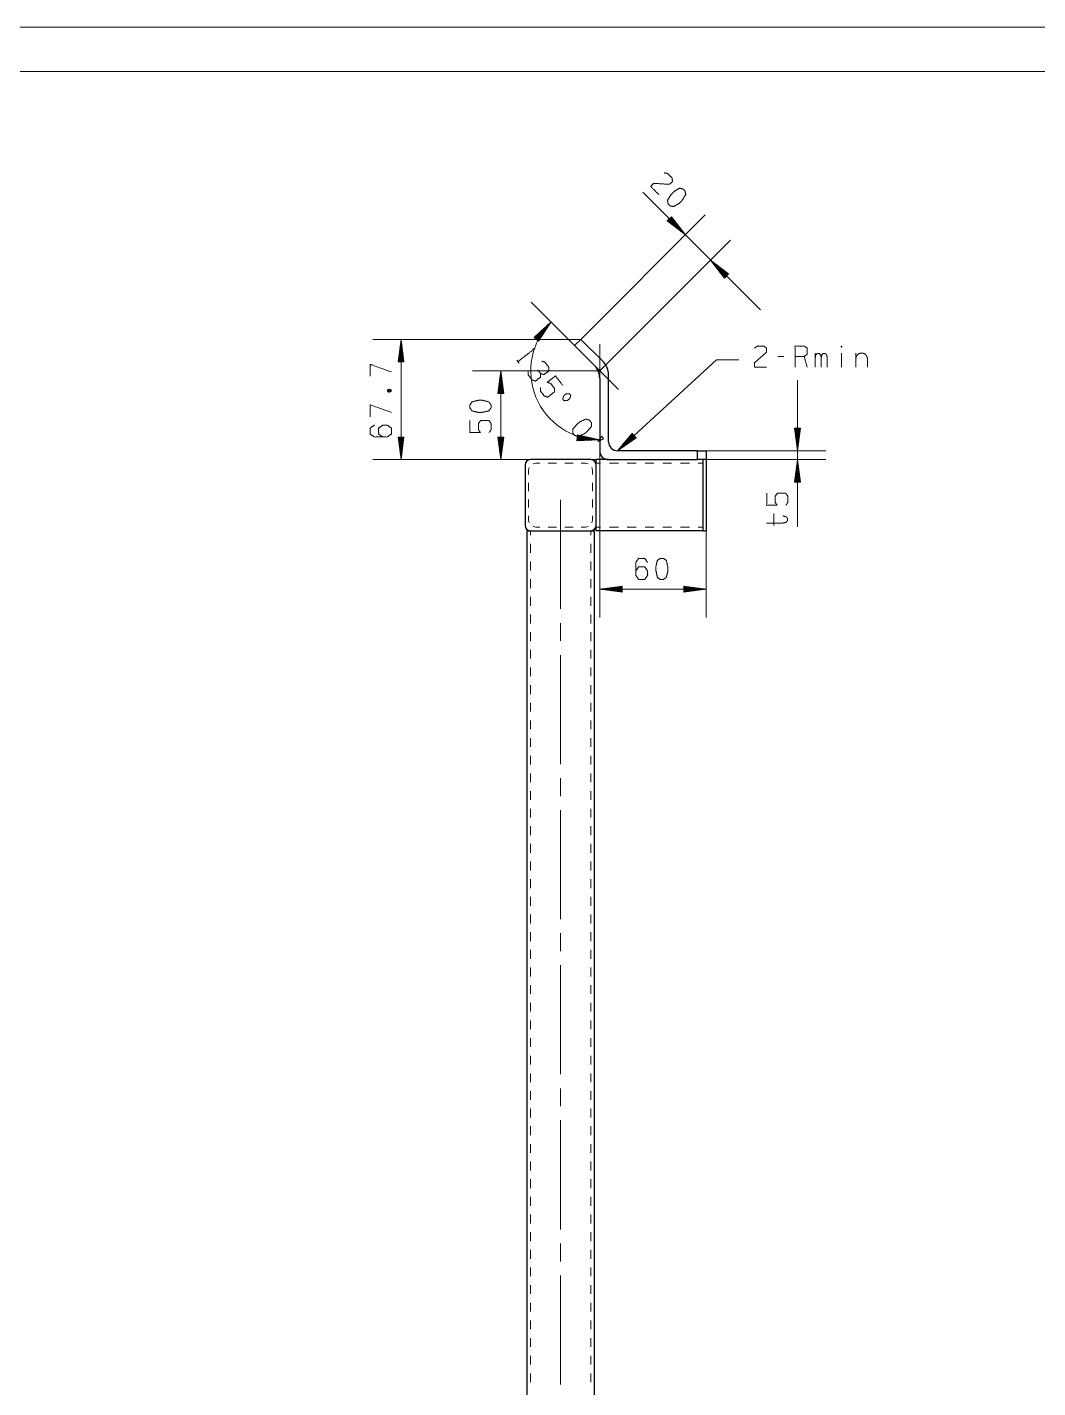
# Model space of a CAD drawing. Header units: millimetres. Extents: x 2210 to 79821, y -19430 to 2344.
# Drawn here: x 10201.9 to 10315.6, y 1636.7 to 1789.8 of the extents above; entities that cross this region are included whole.
import ezdxf

# ---------------------------------------------------------------- set-up
doc = ezdxf.new("R2010")
doc.units = ezdxf.units.MM
doc.layers.add('101', color=7, linetype='Continuous', true_color=0xffffff)

msp = doc.modelspace()

# ---------------------------------------------------------------- linework, layer by layer
at = {"layer": '101', "color": 133, "linetype": 'Continuous', "lineweight": 18}
for p, q in [((10429.38, 1789.82), (10009.38, 1789.82)), ((10424.38, 1784.82), (10034.38, 1784.82))]:
    msp.add_line(p, q, dxfattribs=at)
at = {"layer": '101', "color": 22, "linetype": 'Continuous', "lineweight": 18}
for p, q in [((10284.41, 1758.01), (10271.16, 1771.25)), ((10264.2, 1754.68), (10278.21, 1768.69)), ((10274.41, 1768.48), (10273.93, 1768.01)), ((10273.93, 1768.01), (10275.96, 1766.45)), ((10273.94, 1768.01), (10273.96, 1767.99)), ((10273.94, 1768.01), (10273.96, 1767.99)), ((10273.97, 1768.05), (10274.27, 1767.75)), ((10274.01, 1768.08), (10274.58, 1767.51)), ((10274.04, 1768.12), (10274.88, 1767.28)), ((10274.08, 1768.15), (10275.19, 1767.04)), ((10274.11, 1768.19), (10275.5, 1766.8)), ((10274.15, 1768.23), (10275.81, 1766.57)), ((10274.19, 1768.26), (10275.85, 1766.6)), ((10274.22, 1768.3), (10275.61, 1766.91)), ((10274.26, 1768.33), (10275.37, 1767.22)), ((10274.29, 1768.37), (10275.14, 1767.53)), ((10274.33, 1768.41), (10274.9, 1767.84)), ((10274.37, 1768.44), (10274.66, 1768.15)), ((10274.4, 1768.48), (10274.42, 1768.46)), ((10274.4, 1768.48), (10274.42, 1768.46)), ((10275.96, 1766.45), (10274.41, 1768.48)), ((10266.32, 1751.15), (10281.04, 1765.86)), ((10280.83, 1762.06), (10278.79, 1763.62)), ((10278.79, 1763.62), (10280.35, 1761.59)), ((10280.57, 1761.81), (10278.91, 1763.47)), ((10280.61, 1761.84), (10278.95, 1763.5)), ((10280.54, 1761.77), (10279.15, 1763.16)), ((10280.64, 1761.88), (10279.26, 1763.26)), ((10280.5, 1761.73), (10279.39, 1762.85)), ((10280.68, 1761.91), (10279.57, 1763.03)), ((10280.71, 1761.95), (10279.87, 1762.79)), ((10280.46, 1761.7), (10279.62, 1762.54)), ((10280.43, 1761.66), (10279.86, 1762.23)), ((10280.39, 1761.63), (10280.1, 1761.92)), ((10280.75, 1761.99), (10280.18, 1762.55)), ((10280.36, 1761.59), (10280.33, 1761.61)), ((10280.36, 1761.59), (10280.33, 1761.61)), ((10280.35, 1761.59), (10280.83, 1762.06)), ((10280.79, 1762.02), (10280.49, 1762.32)), ((10280.82, 1762.06), (10280.8, 1762.08)), ((10280.82, 1762.06), (10280.8, 1762.08)), ((10263.49, 1753.98), (10258.59, 1758.88)), ((10260.83, 1756.63), (10258.93, 1754.91)), ((10259.44, 1754.48), (10260.83, 1756.63)), ((10258.98, 1754.88), (10259.25, 1755.2)), ((10259.01, 1754.85), (10259.53, 1755.46)), ((10259.05, 1754.81), (10259.82, 1755.72)), ((10259.09, 1754.78), (10260.11, 1755.98)), ((10259.13, 1754.75), (10260.4, 1756.24)), ((10259.17, 1754.71), (10260.69, 1756.5)), ((10259.21, 1754.68), (10260.73, 1756.47)), ((10259.25, 1754.65), (10260.52, 1756.14)), ((10259.29, 1754.62), (10260.31, 1755.82)), ((10259.32, 1754.58), (10260.09, 1755.49)), ((10259.36, 1754.55), (10259.88, 1755.16)), ((10264.2, 1754.68), (10240.78, 1754.68)), ((10243.96, 1754.68), (10243.63, 1752.14)), ((10243.83, 1752.14), (10243.83, 1753.72)), ((10243.88, 1752.14), (10243.88, 1754.1)), ((10243.93, 1752.14), (10243.93, 1754.49)), ((10244.29, 1752.14), (10243.96, 1754.68)), ((10243.96, 1741.15), (10243.96, 1754.68)), ((10243.99, 1752.14), (10243.99, 1754.49)), ((10244.04, 1752.14), (10244.04, 1754.1)), ((10244.09, 1752.14), (10244.09, 1753.72)), ((10258.93, 1754.91), (10259.44, 1754.48)), ((10258.94, 1754.91), (10258.96, 1754.94)), ((10258.94, 1754.91), (10258.96, 1754.94)), ((10259.4, 1754.52), (10259.67, 1754.84)), ((10259.44, 1754.48), (10259.46, 1754.51)), ((10259.44, 1754.48), (10259.46, 1754.51)), ((10243.63, 1752.14), (10243.63, 1752.17)), ((10243.63, 1752.14), (10243.63, 1752.17)), ((10243.63, 1752.14), (10244.29, 1752.14)), ((10243.68, 1752.14), (10243.68, 1752.56)), ((10243.73, 1752.14), (10243.73, 1752.95)), ((10243.78, 1752.14), (10243.78, 1753.33)), ((10244.14, 1752.14), (10244.14, 1753.33)), ((10244.19, 1752.14), (10244.19, 1752.95)), ((10244.24, 1752.14), (10244.24, 1752.56)), ((10244.29, 1752.14), (10244.29, 1752.17)), ((10244.29, 1752.14), (10244.29, 1752.17)), ((10279.46, 1752.37), (10268.32, 1742.15)), ((10282, 1752.37), (10279.46, 1752.37)), ((10266.32, 1751.15), (10252.01, 1751.15)), ((10255.19, 1751.15), (10254.85, 1748.61)), ((10255.11, 1748.61), (10255.11, 1750.57)), ((10255.16, 1748.61), (10255.16, 1750.95)), ((10255.52, 1748.61), (10255.19, 1751.15)), ((10255.19, 1741.15), (10255.19, 1751.15)), ((10255.21, 1748.61), (10255.21, 1750.95)), ((10255.26, 1748.61), (10255.26, 1750.57)), ((10254.91, 1748.61), (10254.91, 1749.02)), ((10254.96, 1748.61), (10254.96, 1749.41)), ((10255.01, 1748.61), (10255.01, 1749.8)), ((10255.06, 1748.61), (10255.06, 1750.18)), ((10255.31, 1748.61), (10255.31, 1750.18)), ((10255.36, 1748.61), (10255.36, 1749.8)), ((10255.42, 1748.61), (10255.42, 1749.41)), ((10255.47, 1748.61), (10255.47, 1749.02)), ((10288.59, 1733.57), (10288.59, 1750.08)), ((10254.85, 1748.61), (10255.52, 1748.61)), ((10254.86, 1748.61), (10254.86, 1748.64)), ((10254.86, 1748.61), (10254.86, 1748.64)), ((10255.52, 1748.61), (10255.52, 1748.64)), ((10255.52, 1748.61), (10255.52, 1748.64)), ((10288.92, 1744.69), (10288.25, 1744.69)), ((10288.25, 1744.69), (10288.59, 1742.15)), ((10288.26, 1744.69), (10288.26, 1744.65)), ((10288.26, 1744.69), (10288.26, 1744.65)), ((10288.31, 1744.69), (10288.31, 1744.27)), ((10288.36, 1744.69), (10288.36, 1743.88)), ((10288.41, 1744.69), (10288.41, 1743.5)), ((10288.46, 1744.69), (10288.46, 1743.11)), ((10288.51, 1744.69), (10288.51, 1742.73)), ((10288.56, 1744.69), (10288.56, 1742.34)), ((10288.59, 1742.15), (10288.92, 1744.69)), ((10288.61, 1744.69), (10288.61, 1742.34)), ((10288.66, 1744.69), (10288.66, 1742.73)), ((10288.72, 1744.69), (10288.72, 1743.11)), ((10288.77, 1744.69), (10288.77, 1743.5)), ((10288.82, 1744.69), (10288.82, 1743.88)), ((10288.87, 1744.69), (10288.87, 1744.27)), ((10288.92, 1744.69), (10288.92, 1744.65)), ((10288.92, 1744.69), (10288.92, 1744.65)), ((10243.63, 1743.69), (10243.63, 1743.65)), ((10243.63, 1743.69), (10243.63, 1743.65)), ((10244.29, 1743.69), (10243.63, 1743.69)), ((10243.63, 1743.69), (10243.96, 1741.15)), ((10243.68, 1743.69), (10243.68, 1743.27)), ((10243.73, 1743.69), (10243.73, 1742.88)), ((10243.78, 1743.69), (10243.78, 1742.5)), ((10243.83, 1743.69), (10243.83, 1742.11)), ((10243.88, 1743.69), (10243.88, 1741.73)), ((10243.93, 1743.69), (10243.93, 1741.34)), ((10243.96, 1741.15), (10244.29, 1743.69)), ((10243.99, 1743.69), (10243.99, 1741.34)), ((10244.04, 1743.69), (10244.04, 1741.73)), ((10244.09, 1743.69), (10244.09, 1742.11)), ((10244.14, 1743.69), (10244.14, 1742.5)), ((10244.19, 1743.69), (10244.19, 1742.88)), ((10244.24, 1743.69), (10244.24, 1743.27)), ((10244.29, 1743.69), (10244.29, 1743.65)), ((10244.29, 1743.69), (10244.29, 1743.65)), ((10255.52, 1743.69), (10254.85, 1743.69)), ((10254.85, 1743.69), (10255.19, 1741.15)), ((10254.86, 1743.69), (10254.86, 1743.65)), ((10254.86, 1743.69), (10254.86, 1743.65)), ((10254.91, 1743.69), (10254.91, 1743.27)), ((10254.96, 1743.69), (10254.96, 1742.88)), ((10255.01, 1743.69), (10255.01, 1742.5)), ((10255.06, 1743.69), (10255.06, 1742.11)), ((10255.11, 1743.69), (10255.11, 1741.73)), ((10255.16, 1743.69), (10255.16, 1741.34)), ((10255.19, 1741.15), (10255.52, 1743.69)), ((10255.21, 1743.69), (10255.21, 1741.34)), ((10255.26, 1743.69), (10255.26, 1741.73)), ((10255.31, 1743.69), (10255.31, 1742.11)), ((10255.36, 1743.69), (10255.36, 1742.5)), ((10255.42, 1743.69), (10255.42, 1742.88)), ((10255.47, 1743.69), (10255.47, 1743.27)), ((10255.52, 1743.69), (10255.52, 1743.65)), ((10255.52, 1743.69), (10255.52, 1743.65)), ((10263.82, 1743.93), (10263.76, 1743.26)), ((10263.76, 1743.26), (10266.32, 1743.39)), ((10263.76, 1743.26), (10263.79, 1743.26)), ((10263.76, 1743.26), (10263.79, 1743.26)), ((10263.77, 1743.42), (10264.96, 1743.32)), ((10263.77, 1743.37), (10264.57, 1743.3)), ((10263.77, 1743.31), (10264.18, 1743.28)), ((10263.78, 1743.52), (10265.74, 1743.36)), ((10263.78, 1743.47), (10265.35, 1743.34)), ((10263.79, 1743.67), (10265.75, 1743.51)), ((10263.79, 1743.62), (10266.13, 1743.43)), ((10263.79, 1743.57), (10266.13, 1743.38)), ((10263.8, 1743.77), (10264.99, 1743.67)), ((10263.8, 1743.72), (10265.37, 1743.59)), ((10263.81, 1743.87), (10264.23, 1743.84)), ((10263.81, 1743.82), (10264.61, 1743.76)), ((10266.32, 1743.39), (10263.82, 1743.93)), ((10263.82, 1743.92), (10263.85, 1743.92)), ((10263.82, 1743.92), (10263.85, 1743.92)), ((10269.96, 1744.11), (10268.32, 1742.15)), ((10268.32, 1742.15), (10270.42, 1743.62)), ((10270.17, 1743.88), (10268.45, 1742.3)), ((10270.21, 1743.85), (10268.48, 1742.26)), ((10270.14, 1743.92), (10268.69, 1742.59)), ((10270.24, 1743.81), (10268.8, 1742.48)), ((10270.11, 1743.96), (10268.94, 1742.89)), ((10270.28, 1743.77), (10269.12, 1742.71)), ((10270.07, 1744), (10269.19, 1743.19)), ((10270.04, 1744.03), (10269.44, 1743.49)), ((10270.31, 1743.73), (10269.44, 1742.93)), ((10270, 1744.07), (10269.69, 1743.79)), ((10270.35, 1743.7), (10269.75, 1743.15)), ((10269.97, 1744.11), (10269.94, 1744.09)), ((10269.97, 1744.11), (10269.94, 1744.09)), ((10270.42, 1743.62), (10269.96, 1744.11)), ((10270.38, 1743.66), (10270.07, 1743.38)), ((10270.41, 1743.62), (10270.39, 1743.6)), ((10270.41, 1743.62), (10270.39, 1743.6)), ((10266.32, 1742.15), (10266.32, 1740.21)), ((10266.32, 1742.15), (10266.32, 1723.4)), ((10278.32, 1742.15), (10291.76, 1742.15)), ((10278.32, 1741.15), (10240.78, 1741.15)), ((10278.32, 1741.15), (10252.01, 1741.15)), ((10278.32, 1741.15), (10291.76, 1741.15)), ((10278.32, 1741.15), (10278.32, 1723.4)), ((10288.59, 1741.15), (10288.25, 1738.61)), ((10288.41, 1738.61), (10288.41, 1739.8)), ((10288.46, 1738.61), (10288.46, 1740.18)), ((10288.51, 1738.61), (10288.51, 1740.57)), ((10288.56, 1738.61), (10288.56, 1740.95)), ((10288.92, 1738.61), (10288.59, 1741.15)), ((10288.61, 1738.61), (10288.61, 1740.95)), ((10288.66, 1738.61), (10288.66, 1740.57)), ((10288.72, 1738.61), (10288.72, 1740.18)), ((10288.77, 1738.61), (10288.77, 1739.8)), ((10288.25, 1738.61), (10288.92, 1738.61)), ((10288.26, 1738.61), (10288.26, 1738.64)), ((10288.26, 1738.61), (10288.26, 1738.64)), ((10288.31, 1738.61), (10288.31, 1739.02)), ((10288.36, 1738.61), (10288.36, 1739.41)), ((10288.82, 1738.61), (10288.82, 1739.41)), ((10288.87, 1738.61), (10288.87, 1739.02)), ((10288.92, 1738.61), (10288.92, 1738.64)), ((10288.92, 1738.61), (10288.92, 1738.64)), ((10268.86, 1726.9), (10266.32, 1726.57)), ((10266.32, 1726.57), (10268.86, 1726.24)), ((10278.32, 1726.57), (10266.32, 1726.57)), ((10268.86, 1726.6), (10266.51, 1726.6)), ((10268.86, 1726.54), (10266.51, 1726.54)), ((10268.86, 1726.65), (10266.9, 1726.65)), ((10268.86, 1726.49), (10266.9, 1726.49)), ((10268.86, 1726.7), (10267.28, 1726.7)), ((10268.86, 1726.44), (10267.28, 1726.44)), ((10268.86, 1726.75), (10267.67, 1726.75)), ((10268.86, 1726.39), (10267.67, 1726.39)), ((10268.86, 1726.8), (10268.06, 1726.8)), ((10268.86, 1726.34), (10268.06, 1726.34)), ((10268.86, 1726.85), (10268.44, 1726.85)), ((10268.86, 1726.29), (10268.44, 1726.29)), ((10268.86, 1726.9), (10268.83, 1726.9)), ((10268.86, 1726.9), (10268.83, 1726.9)), ((10268.86, 1726.24), (10268.83, 1726.24)), ((10268.86, 1726.24), (10268.83, 1726.24)), ((10268.86, 1726.24), (10268.86, 1726.9)), ((10275.78, 1726.9), (10275.81, 1726.9)), ((10275.78, 1726.9), (10275.78, 1726.24)), ((10275.78, 1726.9), (10275.81, 1726.9)), ((10278.32, 1726.57), (10275.78, 1726.9)), ((10275.78, 1726.85), (10276.2, 1726.85)), ((10275.78, 1726.8), (10276.58, 1726.8)), ((10275.78, 1726.75), (10276.97, 1726.75)), ((10275.78, 1726.7), (10277.36, 1726.7)), ((10275.78, 1726.65), (10277.74, 1726.65)), ((10275.78, 1726.6), (10278.13, 1726.6)), ((10275.78, 1726.24), (10278.32, 1726.57)), ((10275.78, 1726.54), (10278.13, 1726.54)), ((10275.78, 1726.49), (10277.74, 1726.49)), ((10275.78, 1726.44), (10277.36, 1726.44)), ((10275.78, 1726.39), (10276.97, 1726.39)), ((10275.78, 1726.34), (10276.58, 1726.34)), ((10275.78, 1726.29), (10276.2, 1726.29)), ((10275.78, 1726.24), (10275.81, 1726.24)), ((10275.78, 1726.24), (10275.81, 1726.24))]:
    msp.add_line(p, q, dxfattribs=at)
at = {"layer": '101', "color": 92, "linetype": 'Continuous', "lineweight": 25}
for p, q in [((10264.2, 1754.68), (10263.49, 1753.98)), ((10263.49, 1753.98), (10265.73, 1751.73)), ((10266.73, 1752.15), (10264.2, 1754.68)), ((10267.32, 1743.15), (10267.32, 1750.73)), ((10266.32, 1750.32), (10266.32, 1742.15)), ((10277.32, 1742.15), (10268.32, 1742.15)), ((10277.32, 1742.15), (10278.32, 1742.15)), ((10277.32, 1741.15), (10277.32, 1742.15)), ((10278.32, 1742.15), (10278.32, 1741.15)), ((10267.32, 1741.15), (10265.92, 1741.15)), ((10267.32, 1741.15), (10277.32, 1741.15)), ((10278.32, 1741.15), (10277.32, 1741.15)), ((10277.92, 1740.55), (10277.92, 1733.75)), ((10258.12, 1733.15), (10258.12, 1588.15)), ((10265.72, 1588.15), (10265.72, 1733.15)), ((10277.92, 1733.15), (10265.92, 1733.15))]:
    msp.add_line(p, q, dxfattribs=at)
at = {"layer": '101', "color": 151, "linetype": 'Continuous', "lineweight": 18}
for p, q in [((10266.32, 1750.32), (10266.32, 1754.15)), ((10265.73, 1751.73), (10268.44, 1749.03)), ((10261.92, 1720.75), (10261.92, 1722.76)), ((10261.92, 1706.89), (10261.92, 1719.16)), ((10261.92, 1703.29), (10261.92, 1705.3)), ((10261.92, 1689.43), (10261.92, 1701.7)), ((10261.92, 1685.83), (10261.92, 1687.84)), ((10261.92, 1671.97), (10261.92, 1684.24)), ((10261.92, 1668.37), (10261.92, 1670.38)), ((10261.92, 1654.51), (10261.92, 1666.79)), ((10261.92, 1650.91), (10261.92, 1652.92)), ((10261.92, 1637.05), (10261.92, 1649.33))]:
    msp.add_line(p, q, dxfattribs=at)
at = {"layer": '101', "color": 72, "linetype": 'Continuous', "lineweight": 18}
for p, q in [((10256.99, 1752.36), (10257.25, 1752.02)), ((10287.05, 1752.76), (10286.37, 1752.76)), ((10289.66, 1751.56), (10289.32, 1752.76)), ((10290.59, 1751.56), (10290.59, 1753.14)), ((10293.54, 1753.14), (10293.54, 1751.56)), ((10295.14, 1753.14), (10295.14, 1751.56)), ((10242.42, 1748.83), (10242.84, 1748.99)), ((10285.92, 1733.75), (10285.92, 1735.07))]:
    msp.add_line(p, q, dxfattribs=at)
at = {"layer": '101', "color": 72, "linetype": 'Continuous', "lineweight": 25}
for p, q in [((10257.92, 1740.55), (10257.92, 1733.75)), ((10265.32, 1741.15), (10258.52, 1741.15)), ((10265.92, 1733.75), (10265.92, 1740.55)), ((10277.92, 1740.55), (10277.92, 1733.75)), ((10278.32, 1740.55), (10278.32, 1733.75)), ((10258.52, 1733.15), (10265.32, 1733.15)), ((10277.92, 1733.15), (10278.32, 1733.15))]:
    msp.add_line(p, q, dxfattribs=at)
at = {"layer": '101', "color": 53, "linetype": 'Continuous', "lineweight": 18}
for p, q in [((10258.32, 1739.95), (10258.4, 1740.25)), ((10258.32, 1739.95), (10258.32, 1739.48)), ((10258.82, 1740.67), (10259.12, 1740.75)), ((10259.59, 1740.75), (10259.12, 1740.75)), ((10261.45, 1740.75), (10260.52, 1740.75)), ((10263.32, 1740.75), (10262.39, 1740.75)), ((10264.72, 1740.75), (10264.25, 1740.75)), ((10265.02, 1740.67), (10264.72, 1740.75)), ((10265.52, 1739.95), (10265.44, 1740.25)), ((10265.52, 1739.48), (10265.52, 1739.95)), ((10266.42, 1740.75), (10265.92, 1740.75)), ((10268.42, 1740.75), (10267.42, 1740.75)), ((10270.42, 1740.75), (10269.42, 1740.75)), ((10272.42, 1740.75), (10271.42, 1740.75)), ((10274.42, 1740.75), (10273.42, 1740.75)), ((10276.42, 1740.75), (10275.42, 1740.75)), ((10277.92, 1740.75), (10277.42, 1740.75)), ((10258.32, 1738.55), (10258.32, 1737.61)), ((10265.52, 1737.61), (10265.52, 1738.55)), ((10258.32, 1736.68), (10258.32, 1735.75)), ((10265.52, 1735.75), (10265.52, 1736.68)), ((10258.32, 1734.81), (10258.32, 1734.35)), ((10258.32, 1734.35), (10258.4, 1734.05)), ((10258.82, 1733.63), (10259.12, 1733.55)), ((10259.12, 1733.55), (10259.59, 1733.55)), ((10260.52, 1733.55), (10261.45, 1733.55)), ((10262.39, 1733.55), (10263.32, 1733.55)), ((10264.25, 1733.55), (10264.72, 1733.55)), ((10265.02, 1733.63), (10264.72, 1733.55)), ((10265.52, 1734.35), (10265.44, 1734.05)), ((10265.52, 1734.35), (10265.52, 1734.81)), ((10266.42, 1733.55), (10265.92, 1733.55)), ((10268.42, 1733.55), (10267.42, 1733.55)), ((10270.42, 1733.55), (10269.42, 1733.55)), ((10272.42, 1733.55), (10271.42, 1733.55)), ((10274.42, 1733.55), (10273.42, 1733.55)), ((10276.42, 1733.55), (10275.42, 1733.55)), ((10277.92, 1733.55), (10277.42, 1733.55)), ((10258.52, 1733.15), (10258.52, 1732.65)), ((10265.32, 1732.65), (10265.32, 1733.15)), ((10258.52, 1731.66), (10258.52, 1730.66)), ((10265.32, 1730.66), (10265.32, 1731.66)), ((10258.52, 1729.67), (10258.52, 1728.68)), ((10265.32, 1728.68), (10265.32, 1729.67)), ((10258.52, 1727.68), (10258.52, 1726.69)), ((10265.32, 1726.69), (10265.32, 1727.68)), ((10258.52, 1725.7), (10258.52, 1724.71)), ((10265.32, 1724.71), (10265.32, 1725.7)), ((10258.52, 1723.71), (10258.52, 1722.72)), ((10265.32, 1722.72), (10265.32, 1723.71)), ((10258.52, 1721.73), (10258.52, 1720.73)), ((10265.32, 1720.73), (10265.32, 1721.73)), ((10258.52, 1719.74), (10258.52, 1718.75)), ((10265.32, 1718.75), (10265.32, 1719.74)), ((10258.52, 1717.75), (10258.52, 1716.76)), ((10265.32, 1716.76), (10265.32, 1717.75)), ((10258.52, 1715.77), (10258.52, 1714.77)), ((10265.32, 1714.77), (10265.32, 1715.77)), ((10258.52, 1713.78), (10258.52, 1712.79)), ((10265.32, 1712.79), (10265.32, 1713.78)), ((10258.52, 1711.79), (10258.52, 1710.8)), ((10265.32, 1710.8), (10265.32, 1711.79)), ((10258.52, 1709.81), (10258.52, 1708.81)), ((10265.32, 1708.81), (10265.32, 1709.81)), ((10258.52, 1707.82), (10258.52, 1706.83)), ((10265.32, 1706.83), (10265.32, 1707.82)), ((10258.52, 1705.84), (10258.52, 1704.84)), ((10265.32, 1704.84), (10265.32, 1705.84)), ((10258.52, 1703.85), (10258.52, 1702.86)), ((10265.32, 1702.86), (10265.32, 1703.85)), ((10258.52, 1701.86), (10258.52, 1700.87)), ((10265.32, 1700.87), (10265.32, 1701.86)), ((10258.52, 1699.88), (10258.52, 1698.88)), ((10265.32, 1698.88), (10265.32, 1699.88)), ((10258.52, 1697.89), (10258.52, 1696.9)), ((10265.32, 1696.9), (10265.32, 1697.89)), ((10258.52, 1695.9), (10258.52, 1694.91)), ((10265.32, 1694.91), (10265.32, 1695.9)), ((10258.52, 1693.92), (10258.52, 1692.92)), ((10265.32, 1692.92), (10265.32, 1693.92)), ((10258.52, 1691.93), (10258.52, 1690.94)), ((10265.32, 1690.94), (10265.32, 1691.93)), ((10258.52, 1689.94), (10258.52, 1688.95)), ((10265.32, 1688.95), (10265.32, 1689.94)), ((10258.52, 1687.96), (10258.52, 1686.97)), ((10265.32, 1686.97), (10265.32, 1687.96)), ((10258.52, 1685.97), (10258.52, 1684.98)), ((10265.32, 1684.98), (10265.32, 1685.97)), ((10258.52, 1683.99), (10258.52, 1682.99)), ((10265.32, 1682.99), (10265.32, 1683.99)), ((10258.52, 1682), (10258.52, 1681.01)), ((10265.32, 1681.01), (10265.32, 1682)), ((10258.52, 1680.01), (10258.52, 1679.02)), ((10265.32, 1679.02), (10265.32, 1680.01)), ((10258.52, 1678.03), (10258.52, 1677.03)), ((10265.32, 1677.03), (10265.32, 1678.03)), ((10258.52, 1676.04), (10258.52, 1675.05)), ((10265.32, 1675.05), (10265.32, 1676.04)), ((10258.52, 1674.05), (10258.52, 1673.06)), ((10265.32, 1673.06), (10265.32, 1674.05)), ((10258.52, 1672.07), (10258.52, 1671.07)), ((10265.32, 1671.07), (10265.32, 1672.07)), ((10258.52, 1670.08), (10258.52, 1669.09)), ((10265.32, 1669.09), (10265.32, 1670.08)), ((10258.52, 1668.1), (10258.52, 1667.1)), ((10265.32, 1667.1), (10265.32, 1668.1)), ((10258.52, 1666.11), (10258.52, 1665.12)), ((10265.32, 1665.12), (10265.32, 1666.11)), ((10258.52, 1664.12), (10258.52, 1663.13)), ((10265.32, 1663.13), (10265.32, 1664.12)), ((10258.52, 1662.14), (10258.52, 1661.14)), ((10265.32, 1661.14), (10265.32, 1662.14)), ((10258.52, 1660.15), (10258.52, 1659.16)), ((10265.32, 1659.16), (10265.32, 1660.15)), ((10258.52, 1658.16), (10258.52, 1657.17)), ((10265.32, 1657.17), (10265.32, 1658.16)), ((10258.52, 1656.18), (10258.52, 1655.18)), ((10265.32, 1655.18), (10265.32, 1656.18)), ((10258.52, 1654.19), (10258.52, 1653.2)), ((10265.32, 1653.2), (10265.32, 1654.19)), ((10258.52, 1652.21), (10258.52, 1651.21)), ((10265.32, 1651.21), (10265.32, 1652.21)), ((10258.52, 1650.22), (10258.52, 1649.23)), ((10265.32, 1649.23), (10265.32, 1650.22)), ((10258.52, 1648.23), (10258.52, 1647.24)), ((10265.32, 1647.24), (10265.32, 1648.23)), ((10258.52, 1646.25), (10258.52, 1645.25)), ((10265.32, 1645.25), (10265.32, 1646.25)), ((10258.52, 1644.26), (10258.52, 1643.27)), ((10265.32, 1643.27), (10265.32, 1644.26)), ((10258.52, 1642.27), (10258.52, 1641.28)), ((10265.32, 1641.28), (10265.32, 1642.27)), ((10258.52, 1640.29), (10258.52, 1639.29)), ((10265.32, 1639.29), (10265.32, 1640.29)), ((10258.52, 1638.3), (10258.52, 1637.31)), ((10265.32, 1637.31), (10265.32, 1638.3))]:
    msp.add_line(p, q, dxfattribs=at)
at = {"layer": '101', "color": 22, "linetype": 'Continuous', "lineweight": 18}
msp.add_arc((10266.32, 1751.15), 7.76, 135, 270, dxfattribs=at)
at = {"layer": '101', "color": 92, "linetype": 'Continuous', "lineweight": 25}
for centre, radius, start, end in [((10265.32, 1750.73), 2, 360, 45), ((10264.32, 1750.32), 2, 360, 45), ((10268.32, 1743.15), 1, 180, 270), ((10267.32, 1742.15), 1, 180, 270)]:
    msp.add_arc(centre, radius, start, end, dxfattribs=at)
at = {"layer": '101', "color": 72, "linetype": 'Continuous', "lineweight": 25}
for centre, start, end in [((10258.52, 1740.55), 90, 180), ((10265.32, 1740.55), 0, 90), ((10258.52, 1733.75), 180, 270), ((10265.32, 1733.75), 270, 0)]:
    msp.add_arc(centre, 0.6, start, end, dxfattribs=at)
at = {"layer": '101', "color": 72, "linetype": 'Continuous', "lineweight": 18}
for points, knots in [([(10273.58, 1773.42), (10273.96, 1773.36), (10274.45, 1772.87), (10274.53, 1772.47), (10274.19, 1772.14), (10272.38, 1772.25), (10272.06, 1771.9), (10273.01, 1770.95)], [0, 0, 0.069691, 0.192977, 0.265274, 0.350227, 0.674741, 0.759753, 1, 1]), ([(10274.25, 1769.7), (10274.67, 1769.64), (10275.29, 1770.01), (10275.62, 1770.35), (10276.01, 1770.99), (10275.93, 1771.38), (10275.69, 1771.62), (10275.3, 1771.7), (10274.66, 1771.31), (10274.34, 1770.96), (10273.95, 1770.36), (10274.02, 1769.94), (10274.25, 1769.7)], [0, 0, 0.067525, 0.183971, 0.260584, 0.380942, 0.446141, 0.500305, 0.565504, 0.685865, 0.762528, 0.87831, 0.945835, 1, 1]), ([(10258.76, 1753.63), (10259, 1753.64), (10257.12, 1752.19)], [0, 0, 0.093485, 1, 1]), ([(10283.76, 1753.71), (10284.08, 1753.94), (10284.77, 1753.94), (10285.1, 1753.71), (10285.1, 1753.24), (10283.74, 1752.04), (10283.76, 1751.56), (10285.1, 1751.56)], [0, 0, 0.069694, 0.192978, 0.265273, 0.350228, 0.674739, 0.759753, 1, 1]), ([(10288.31, 1751.56), (10288.31, 1753.94), (10289.32, 1753.94), (10289.66, 1753.71), (10289.66, 1752.99), (10289.32, 1752.76), (10288.31, 1752.76)], [0, 0, 0.400953, 0.571034, 0.639278, 0.761674, 0.829918, 1, 1]), ([(10293.54, 1753.79), (10293.57, 1753.89), (10293.54, 1753.96), (10293.5, 1753.89), (10293.54, 1753.79)], [0, 0, 0.280642, 0.5, 0.719358, 1, 1]), ([(10259.66, 1750.85), (10260.04, 1750.72), (10260.62, 1751.16), (10260.59, 1751.56), (10260.17, 1752.11), (10259.79, 1752.24)], [0, 0, 0.153868, 0.42985, 0.583725, 0.846124, 1, 1]), ([(10290.59, 1752.66), (10290.64, 1752.94), (10290.82, 1753.11), (10291.01, 1753.11), (10291.19, 1752.94), (10291.26, 1752.66), (10291.26, 1751.56)], [0, 0, 0.118879, 0.224456, 0.306984, 0.412561, 0.533085, 1, 1]), ([(10291.26, 1752.66), (10291.32, 1752.94), (10291.49, 1753.11), (10291.7, 1753.11), (10291.86, 1752.94), (10291.93, 1752.66), (10291.93, 1751.56)], [0, 0, 0.118605, 0.223938, 0.313761, 0.413914, 0.53416, 1, 1]), ([(10295.14, 1752.54), (10295.25, 1752.84), (10295.44, 1753.06), (10295.69, 1753.14), (10295.92, 1753.14), (10296.17, 1753.06), (10296.36, 1752.84), (10296.47, 1752.54), (10296.47, 1751.56)], [0, 0, 0.10775, 0.208449, 0.296009, 0.373819, 0.46138, 0.562079, 0.669826, 1, 1]), ([(10242.87, 1751.02), (10240.49, 1751.87), (10240.49, 1750.53)], [0, 0, 0.652472, 1, 1]), ([(10258.27, 1751.06), (10258.29, 1750.67), (10258.71, 1750.12), (10259.09, 1749.99), (10259.66, 1750.43), (10259.66, 1750.85), (10259.35, 1751.26)], [0, 0, 0.124117, 0.343685, 0.472443, 0.703375, 0.836729, 1, 1]), ([(10259.65, 1749.26), (10259.67, 1748.86), (10260.09, 1748.31), (10260.47, 1748.18), (10261.23, 1748.76), (10261.22, 1749.18), (10260.8, 1749.73), (10260.42, 1749.86), (10261.35, 1750.57), (10262.18, 1749.49)], [0, 0, 0.062228, 0.168344, 0.230572, 0.376815, 0.441265, 0.54738, 0.609609, 0.79049, 1, 1]), ([(10242.84, 1748.83), (10242.84, 1748.99), (10242.62, 1749.08), (10242.42, 1748.99), (10242.42, 1748.83), (10242.62, 1748.74), (10242.84, 1748.83), (10242.42, 1748.99)], [0, 0, 0.093977, 0.236784, 0.365962, 0.459939, 0.589113, 0.731915, 1, 1]), ([(10242.87, 1746.47), (10240.49, 1747.32), (10240.49, 1745.97)], [0, 0, 0.652472, 1, 1]), ([(10254.09, 1747.31), (10253.84, 1747.65), (10253.14, 1747.83), (10252.67, 1747.83), (10251.94, 1747.65), (10251.72, 1747.31), (10251.72, 1746.98), (10251.94, 1746.64), (10252.67, 1746.46), (10253.14, 1746.48), (10253.84, 1746.64), (10254.09, 1746.98), (10254.09, 1747.31)], [0, 0, 0.067525, 0.183969, 0.260583, 0.380943, 0.446139, 0.500306, 0.565503, 0.685862, 0.762529, 0.878308, 0.945834, 1, 1]), ([(10262.16, 1747.96), (10262.3, 1747.78), (10262.68, 1747.81), (10262.94, 1748.01), (10263.07, 1748.37), (10262.93, 1748.56), (10262.53, 1748.54), (10262.27, 1748.34), (10262.16, 1747.96)], [0, 0, 0.085684, 0.230398, 0.35159, 0.496301, 0.581979, 0.730396, 0.851587, 1, 1]), ([(10241.92, 1743.7), (10241.44, 1744.02), (10241.44, 1744.7), (10241.92, 1745.04), (10242.39, 1745.04), (10242.87, 1744.7), (10242.87, 1744.02), (10242.39, 1743.7), (10240.97, 1743.7), (10240.49, 1744.02), (10240.49, 1744.7), (10240.97, 1745.04)], [0, 0, 0.076963, 0.16976, 0.248071, 0.312017, 0.390331, 0.483128, 0.560093, 0.751929, 0.828891, 0.921688, 1, 1]), ([(10253.87, 1744.19), (10254.09, 1744.52), (10254.09, 1745.21), (10253.87, 1745.55), (10252.92, 1745.55), (10252.67, 1745.21), (10252.67, 1744.52), (10252.89, 1744.19), (10251.72, 1744.19), (10251.72, 1745.55)], [0, 0, 0.062227, 0.168342, 0.230571, 0.376815, 0.441267, 0.547382, 0.609609, 0.79049, 1, 1]), ([(10263.49, 1743.88), (10263.9, 1743.76), (10264.56, 1744.05), (10264.94, 1744.34), (10265.4, 1744.92), (10265.38, 1745.32), (10265.17, 1745.59), (10264.79, 1745.72), (10264.11, 1745.42), (10263.74, 1745.11), (10263.28, 1744.56), (10263.29, 1744.14), (10263.49, 1743.88)], [0, 0, 0.067527, 0.18397, 0.260583, 0.380942, 0.44614, 0.500306, 0.565504, 0.685865, 0.762531, 0.878309, 0.945834, 1, 1]), ([(10266.11, 1743.21), (10266.56, 1743.78), (10266.76, 1743.51), (10266.11, 1743.21)], [0, 0, 0.406597, 0.595719, 1, 1]), ([(10287.27, 1736.01), (10287.5, 1736.34), (10287.5, 1737.03), (10287.27, 1737.37), (10286.32, 1737.37), (10286.07, 1737.03), (10286.07, 1736.34), (10286.3, 1736.01), (10285.12, 1736.01), (10285.12, 1737.37)], [0, 0, 0.062227, 0.168342, 0.230572, 0.376816, 0.441266, 0.547382, 0.609608, 0.79049, 1, 1]), ([(10286.92, 1734.83), (10287.27, 1734.74), (10287.47, 1734.54), (10287.47, 1734.3), (10287.27, 1734.08), (10286.92, 1734.01), (10285.1, 1734.01)], [0, 0, 0.107403, 0.190396, 0.26402, 0.35076, 0.456999, 1, 1]), ([(10270.38, 1728.61), (10270.7, 1729.09), (10271.39, 1729.09), (10271.72, 1728.61), (10271.72, 1728.14), (10271.39, 1727.66), (10270.7, 1727.66), (10270.38, 1728.14), (10270.38, 1729.56), (10270.7, 1730.04), (10271.39, 1730.04), (10271.72, 1729.56)], [0, 0, 0.076963, 0.16976, 0.248074, 0.31202, 0.390332, 0.483129, 0.56009, 0.751926, 0.828889, 0.921686, 1, 1]), ([(10273.49, 1727.66), (10273.82, 1727.91), (10274, 1728.61), (10274, 1729.09), (10273.82, 1729.81), (10273.49, 1730.04), (10273.15, 1730.04), (10272.81, 1729.81), (10272.64, 1729.09), (10272.66, 1728.61), (10272.81, 1727.91), (10273.15, 1727.66), (10273.49, 1727.66)], [0, 0, 0.067523, 0.18397, 0.260584, 0.380943, 0.44614, 0.500306, 0.565502, 0.685862, 0.762528, 0.878311, 0.945834, 1, 1])]:
    msp.add_open_spline(points, degree=1, knots=knots, dxfattribs=at)
at = {"layer": '101', "color": 92, "linetype": 'Continuous', "lineweight": 25}
for points in [[(10265.92, 1740.55), (10265.92, 1741.15)], [(10277.92, 1741.15), (10277.92, 1740.55)], [(10265.92, 1733.15), (10265.92, 1733.75)], [(10277.92, 1733.75), (10277.92, 1733.15)], [(10258.12, 1733.15), (10258.52, 1733.15)], [(10265.32, 1733.15), (10265.72, 1733.15)]]:
    msp.add_open_spline(points, degree=1, dxfattribs=at)
at = {"layer": '101', "color": 72, "linetype": 'Continuous', "lineweight": 25}
for points in [[(10277.92, 1741.15), (10277.92, 1740.55)], [(10278.32, 1741.15), (10278.32, 1740.55)], [(10277.92, 1733.75), (10277.92, 1733.15)], [(10278.32, 1733.75), (10278.32, 1733.15)]]:
    msp.add_open_spline(points, degree=1, dxfattribs=at)
at = {"layer": '101', "color": 151, "linetype": 'Continuous', "lineweight": 18}
msp.add_open_spline([(10261.92, 1724.34), (10261.92, 1733.45), (10261.92, 1736.62)], degree=1, knots=[0, 0, 0.741396, 1, 1], dxfattribs=at)

doc.saveas('drawing.dxf')
